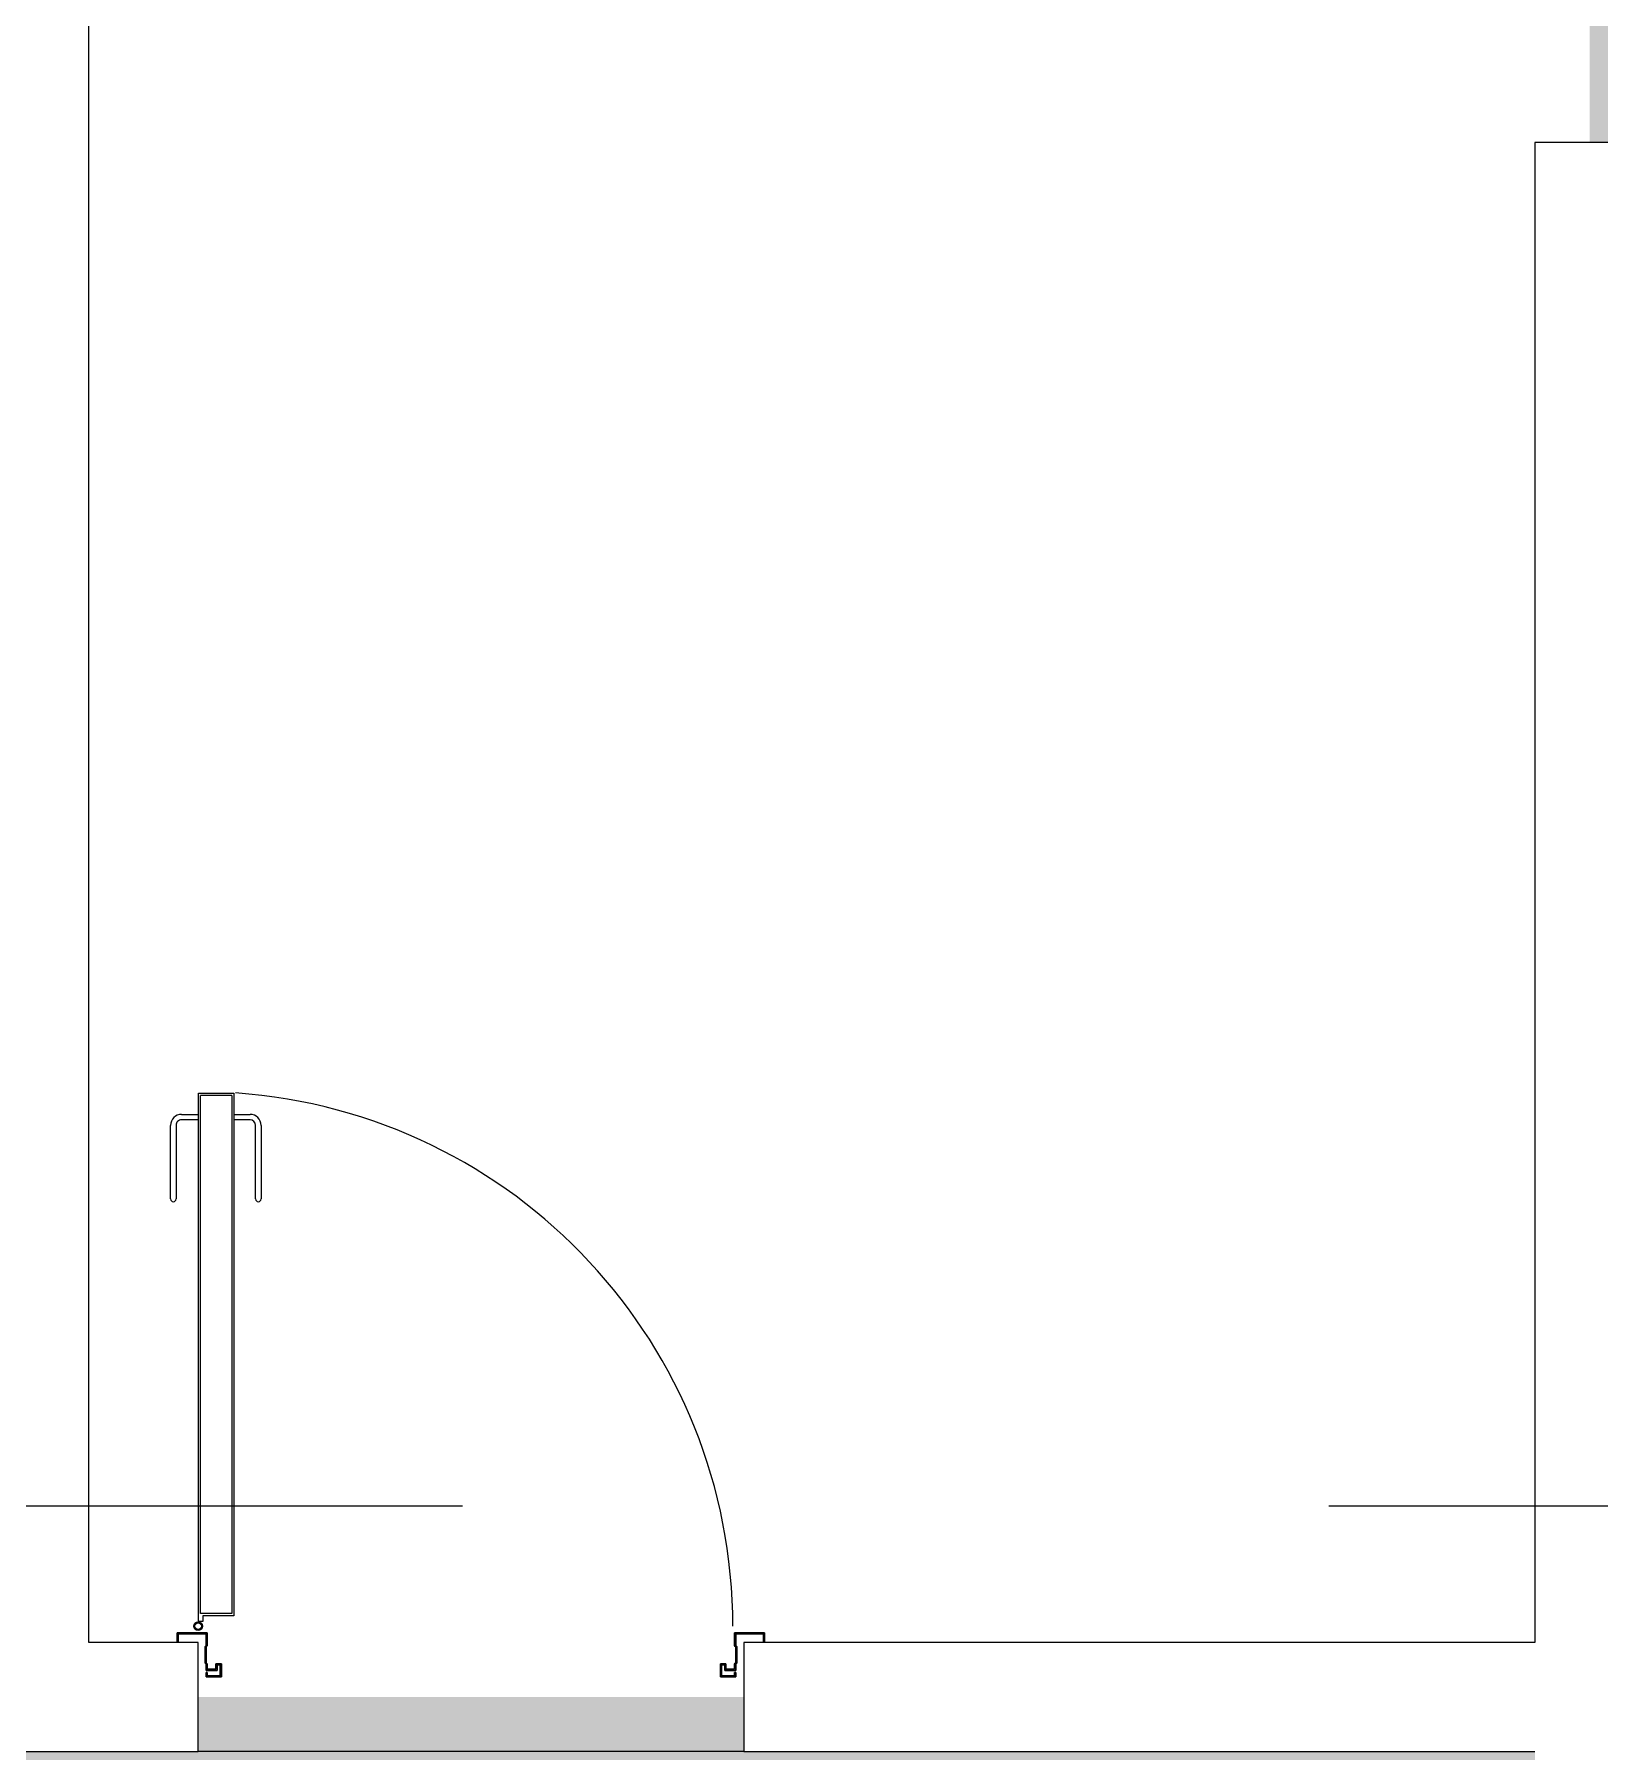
# Model space of a CAD drawing. Header units: metres. Extents: x -201 to 705, y -63 to 42.
# Drawn here: x 428.454 to 431.323, y -12.25 to -9.102 of the extents above; entities that cross this region are included whole.
import ezdxf

# ---------------------------------------------------------------- set-up
doc = ezdxf.new("R2010")
doc.units = ezdxf.units.M
doc.linetypes.add('Grid Line', pattern=[11.1125, 6.35, -1.5875, 1.5875, -1.5875])
for name, color, linetype, lineweight in [('A-DETLGEM', 7, 'Continuous', 9), ('A_AREA', 7, 'Continuous', 9), ('A_DOOR', 7, 'Continuous', 9), ('A_GRID', 7, 'Continuous', 9), ('A_RC', 7, 'Continuous', 9), ('A_WALL', 7, 'Continuous', 9)]:
    doc.layers.add(name, color=color, linetype=linetype, lineweight=lineweight)

# ---------------------------------------------------------------- blocks, each defined once
blk = doc.blocks.new('C1030_70_YK1 100x220cm - YK1 100x220cm-3995373-_7_76 _10_76_ BİLET HOLÜ _FFL__ANAHTAR PLAN')
at = {"layer": 'A-DETLGEM'}
for p, q in [((0.4343, -0.1493), (0.4913, -0.1493)), ((0.4343, -0.6206), (0.4343, -0.1493)), ((0.4383, -0.1533), (0.4953, -0.1533)), ((0.4383, -1.1029), (0.4383, -0.1533)), ((0.4913, -0.1388), (0.4993, -0.1388)), ((0.4913, -0.1493), (0.4913, -0.1388)), ((0.4953, -0.1533), (0.4953, -1.1029)), ((0.4993, -0.1388), (0.4993, -1.1069)), ((0.4343, -1.1069), (0.4343, -0.6206)), ((0.3846, -1.0482), (0.3846, -0.9132)), ((0.3946, -0.9132), (0.3946, -1.0482)), ((0.5404, -1.0482), (0.5404, -0.9132)), ((0.5504, -0.9132), (0.5504, -1.0482)), ((0.4046, -1.0582), (0.435, -1.0582)), ((0.435, -1.0682), (0.4046, -1.0682)), ((0.5, -1.0582), (0.5304, -1.0582)), ((0.5304, -1.0682), (0.5, -1.0682)), ((0.4993, -1.1069), (0.4343, -1.1069)), ((0.4383, -1.1029), (0.4953, -1.1029))]:
    blk.add_line(p, q, dxfattribs=at)
for radius in [0.008, 0.006]:
    blk.add_circle((0.5, -0.13), radius, dxfattribs=at)
for centre, radius, start, end in [((0.3896, -0.9132), 0.005, 0, 180), ((0.5454, -0.9132), 0.005, 0, 180), ((0.4046, -1.0482), 0.02, 180, 270), ((0.4046, -1.0482), 0.01, 180, 270), ((0.5304, -1.0482), 0.02, 270, 0), ((0.5304, -1.0482), 0.01, 270, 0)]:
    blk.add_arc(centre, radius, start, end, dxfattribs=at)
at = {"layer": 'A_DOOR'}
for p, q in [((-0.4872, -0.0622), (-0.4852, -0.0602)), ((-0.4852, -0.0602), (-0.4872, -0.0622)), ((-0.4872, -0.0928), (-0.4872, -0.0622)), ((-0.4872, -0.0622), (-0.4872, -0.0928)), ((-0.4852, -0.037), (-0.4572, -0.037)), ((-0.4852, -0.045), (-0.4852, -0.037)), ((-0.4852, -0.037), (-0.4852, -0.045)), ((-0.4572, -0.037), (-0.4852, -0.037)), ((-0.4832, -0.045), (-0.4852, -0.045)), ((-0.4852, -0.045), (-0.4832, -0.045)), ((-0.4852, -0.049), (-0.4652, -0.049)), ((-0.4852, -0.0602), (-0.4852, -0.049)), ((-0.4852, -0.049), (-0.4852, -0.0602)), ((-0.4652, -0.049), (-0.4852, -0.049)), ((-0.4832, -0.061), (-0.4852, -0.063)), ((-0.4852, -0.063), (-0.4832, -0.061)), ((-0.4832, -0.039), (-0.4832, -0.045)), ((-0.4592, -0.039), (-0.4832, -0.039)), ((-0.4832, -0.039), (-0.4592, -0.039)), ((-0.4832, -0.045), (-0.4832, -0.039)), ((-0.4832, -0.051), (-0.4832, -0.061)), ((-0.4672, -0.051), (-0.4832, -0.051)), ((-0.4832, -0.051), (-0.4672, -0.051)), ((-0.4832, -0.061), (-0.4832, -0.051)), ((-0.4672, -0.061), (-0.4672, -0.051)), ((-0.4672, -0.051), (-0.4672, -0.061)), ((-0.4572, -0.061), (-0.4672, -0.061)), ((-0.4672, -0.061), (-0.4572, -0.061)), ((-0.4652, -0.049), (-0.4652, -0.059)), ((-0.4652, -0.059), (-0.4652, -0.049)), ((-0.4652, -0.059), (-0.4592, -0.059)), ((-0.4592, -0.059), (-0.4652, -0.059)), ((-0.4592, -0.059), (-0.4592, -0.039)), ((-0.4592, -0.039), (-0.4592, -0.059)), ((-0.4572, -0.037), (-0.4572, -0.061)), ((-0.4572, -0.061), (-0.4572, -0.037)), ((0.4572, -0.037), (0.4852, -0.037)), ((0.4572, -0.061), (0.4572, -0.037)), ((0.4572, -0.037), (0.4572, -0.061)), ((0.4852, -0.037), (0.4572, -0.037)), ((0.4672, -0.061), (0.4572, -0.061)), ((0.4572, -0.061), (0.4672, -0.061)), ((0.4592, -0.039), (0.4592, -0.059)), ((0.4832, -0.039), (0.4592, -0.039)), ((0.4592, -0.039), (0.4832, -0.039)), ((0.4592, -0.059), (0.4592, -0.039)), ((0.4592, -0.059), (0.4652, -0.059)), ((0.4652, -0.059), (0.4592, -0.059)), ((0.4652, -0.049), (0.4852, -0.049)), ((0.4652, -0.059), (0.4652, -0.049)), ((0.4652, -0.049), (0.4652, -0.059)), ((0.4852, -0.049), (0.4652, -0.049)), ((0.4672, -0.051), (0.4672, -0.061)), ((0.4832, -0.051), (0.4672, -0.051)), ((0.4672, -0.051), (0.4832, -0.051)), ((0.4672, -0.061), (0.4672, -0.051)), ((0.4832, -0.045), (0.4832, -0.039)), ((0.4832, -0.039), (0.4832, -0.045)), ((0.4852, -0.045), (0.4832, -0.045)), ((0.4832, -0.045), (0.4852, -0.045)), ((0.4832, -0.061), (0.4832, -0.051)), ((0.4832, -0.051), (0.4832, -0.061)), ((0.4852, -0.063), (0.4832, -0.061)), ((0.4832, -0.061), (0.4852, -0.063)), ((0.4852, -0.037), (0.4852, -0.045)), ((0.4852, -0.045), (0.4852, -0.037)), ((0.4852, -0.049), (0.4852, -0.0602)), ((0.4852, -0.0602), (0.4852, -0.049)), ((0.4852, -0.0602), (0.4872, -0.0622)), ((0.4872, -0.0622), (0.4852, -0.0602)), ((0.4872, -0.0622), (0.4872, -0.0928)), ((0.4872, -0.0928), (0.4872, -0.0622)), ((-0.4852, -0.0948), (-0.4872, -0.0928)), ((-0.4872, -0.0928), (-0.4852, -0.0948)), ((-0.4852, -0.063), (-0.4852, -0.092)), ((-0.4852, -0.092), (-0.4852, -0.063)), ((-0.4852, -0.092), (-0.4832, -0.094)), ((-0.4832, -0.094), (-0.4852, -0.092)), ((-0.4832, -0.094), (-0.4832, -0.118)), ((-0.4832, -0.118), (-0.4832, -0.094)), ((0.4832, -0.094), (0.4852, -0.092)), ((0.4852, -0.092), (0.4832, -0.094)), ((0.4832, -0.118), (0.4832, -0.094)), ((0.4832, -0.094), (0.4832, -0.118)), ((0.4852, -0.092), (0.4852, -0.063)), ((0.4852, -0.063), (0.4852, -0.092)), ((0.4872, -0.0928), (0.4852, -0.0948)), ((0.4852, -0.0948), (0.4872, -0.0928)), ((-0.5382, -0.118), (-0.5382, -0.1)), ((-0.5382, -0.1), (-0.5382, -0.118)), ((-0.4832, -0.118), (-0.5382, -0.118)), ((-0.5382, -0.118), (-0.4832, -0.118)), ((-0.5362, -0.1), (-0.5362, -0.116)), ((-0.5362, -0.116), (-0.5362, -0.1)), ((-0.5362, -0.116), (-0.4852, -0.116)), ((-0.4852, -0.116), (-0.5362, -0.116)), ((-0.4852, -0.116), (-0.4852, -0.0948)), ((-0.4852, -0.0948), (-0.4852, -0.116)), ((0.5382, -0.118), (0.4832, -0.118)), ((0.4832, -0.118), (0.5382, -0.118)), ((0.4852, -0.0948), (0.4852, -0.116)), ((0.4852, -0.116), (0.4852, -0.0948)), ((0.4852, -0.116), (0.5362, -0.116)), ((0.5362, -0.116), (0.4852, -0.116)), ((0.5362, -0.116), (0.5362, -0.1)), ((0.5362, -0.1), (0.5362, -0.116)), ((0.5382, -0.1), (0.5382, -0.118)), ((0.5382, -0.118), (0.5382, -0.1))]:
    blk.add_line(p, q, dxfattribs=at)
blk.add_arc((0.5, -0.13), 0.98, 180, 265.9734, dxfattribs=at)

msp = doc.modelspace()

# ---------------------------------------------------------------- hatches: boundary and pattern name
at = {"layer": 'A_AREA', "true_color": 0xf5bf94}
msp.add_hatch(color=31, dxfattribs=at).paths.add_polyline_path([(432.5244, -12.05), (433.6745, -12.05), (433.6745, -11.35), (434.9745, -11.35), (434.9745, -5.65), (431.4045, -5.65), (431.4045, -8.3), (431.3045, -8.3), (431.3045, -9.3), (431.4045, -9.3), (431.4045, -12.05), (432.0911, -12.05)])
at = {"layer": 'A_AREA', "true_color": 0xfdf5f4}
h = msp.add_hatch(color=7, dxfattribs=at)
h.paths.add_polyline_path([(418.6603, -15.85), (419.5345, -15.85), (419.5345, -15.75), (431.2045, -15.75), (431.2045, -15.55), (431.3045, -15.55), (431.3045, -14.55), (431.2045, -14.55), (431.2045, -12.25), (429.7545, -12.25), (429.7545, -12.15), (428.7545, -12.15), (428.7545, -12.25), (428.1545, -12.25), (428.1496, -12.15), (427.1545, -12.15), (427.1545, -12.25), (420.4745, -12.25), (420.4745, -12.15), (419.4745, -12.15), (419.4745, -12.25), (408.5245, -12.25), (408.5245, -12.15), (407.5245, -12.15), (407.5245, -12.25), (405.8495, -12.25), (405.8495, -9.85), (405.6995, -9.85), (405.6995, -9.75), (404.6995, -9.75), (404.6995, -9.85), (404.1995, -9.85), (404.1995, -9.75), (403.1995, -9.75), (403.1995, -9.85), (403.0495, -9.85), (403.0495, -12.25), (401.3745, -12.25), (401.3745, -12.15), (400.3745, -12.15), (400.3745, -12.25), (397.7215, -12.25), (397.7215, -12.15), (396.7215, -12.15), (396.7215, -12.25), (396.1215, -12.25), (396.1186, -12.15), (395.1215, -12.15), (395.1215, -12.25), (388.6745, -12.25), (388.6745, -11.55), (380.1745, -11.55), (380.1745, -12.25), (378.6745, -12.25), (378.6745, -14.79), (387.3245, -14.79), (387.3245, -14.75), (391.5926, -14.75), (391.5926, -14.85), (392.3926, -14.85), (392.3926, -14.75), (393.9245, -14.75), (393.9245, -15.75), (402.5745, -15.75), (402.5745, -15.85), (403.5745, -15.85), (403.5745, -15.75), (404.1745, -15.75), (404.1745, -15.85), (405.1745, -15.85), (405.1745, -15.75), (408.1745, -15.75), (408.1745, -15.85), (409.1745, -15.85), (409.1745, -15.75), (413.6845, -15.75), (413.6845, -15.85), (414.6845, -15.85), (414.6845, -15.75), (415.3245, -15.75), (415.3289, -15.85), (416.3245, -15.85), (416.3245, -15.75), (418.5345, -15.75), (418.5345, -15.85)])
h.paths.add_polyline_path([(403.3192, -12.1636), (403.2899, -12.1446), (403.1835, -12.0092), (403.178, -11.9818), (403.178, -11.3191), (403.1971, -11.3), (403.3431, -11.3), (403.3622, -11.3191), (403.3649, -11.3), (403.9337, -11.3), (403.9297, -11.342), (403.3622, -11.342), (403.3567, -12.15), (403.3431, -12.1636)])
h.paths.add_polyline_path([(404.6717, -12.1636), (404.6425, -12.1446), (404.5361, -12.0092), (404.5306, -11.9858), (404.5306, -11.342), (403.9591, -11.342), (403.9591, -11.3), (404.5306, -11.3), (404.5306, -11.3191), (404.5496, -11.3), (404.6957, -11.3), (404.7147, -11.3191), (404.7093, -12.15), (404.6957, -12.1636)])
h.paths.add_polyline_path([(405.7004, -12.1636), (405.6712, -12.1446), (405.5648, -12.0092), (405.5593, -11.9858), (405.5573, -11.887), (405.5084, -11.9546), (405.4958, -11.9516), (405.4859, -11.9396), (405.4869, -11.9319), (405.5593, -11.8185), (405.5593, -11.6746), (404.9878, -11.6691), (404.9878, -11.6365), (405.5593, -11.6319), (405.5593, -11.5157), (405.4768, -11.3804), (405.4868, -11.3683), (405.5025, -11.3658), (405.5093, -11.372), (405.5593, -11.4503), (405.5593, -11.3191), (405.5783, -11.3), (405.7244, -11.3), (405.7434, -11.3191), (405.738, -12.15), (405.7244, -12.1636)])

# ---------------------------------------------------------------- linework, layer by layer
at = {"layer": 'A_GRID', "color": 253, "linetype": 'Grid Line', "true_color": 0xaaaaaa}
msp.add_line((451.4644, -11.8), (238.6379, -11.8), dxfattribs=at)
at = {"layer": 'A_RC'}
msp.add_line((429.7545, -12.25), (428.7545, -12.25), dxfattribs=at)
at = {"layer": 'A_WALL', "lineweight": 18}
for p, q in [((428.5545, -12.05), (428.5545, -5.65)), ((431.2045, -9.3), (431.2045, -12.05)), ((431.4045, -9.3), (431.2045, -9.3)), ((428.7545, -12.05), (428.5545, -12.05)), ((428.7545, -12.25), (428.7545, -12.05)), ((431.2045, -12.05), (429.7545, -12.05)), ((429.7545, -12.05), (429.7545, -12.25)), ((428.1545, -12.25), (428.7545, -12.25)), ((429.7545, -12.25), (431.2045, -12.25))]:
    msp.add_line(p, q, dxfattribs=at)

# ---------------------------------------------------------------- block references
at = {"layer": 'A_DOOR', "rotation": 180}
msp.add_blockref('C1030_70_YK1 100x220cm - YK1 100x220cm-3995373-_7_76 _10_76_ BİLET HOLÜ _FFL__ANAHTAR PLAN', (429.2545, -12.15), dxfattribs=at)

doc.saveas('drawing.dxf')
